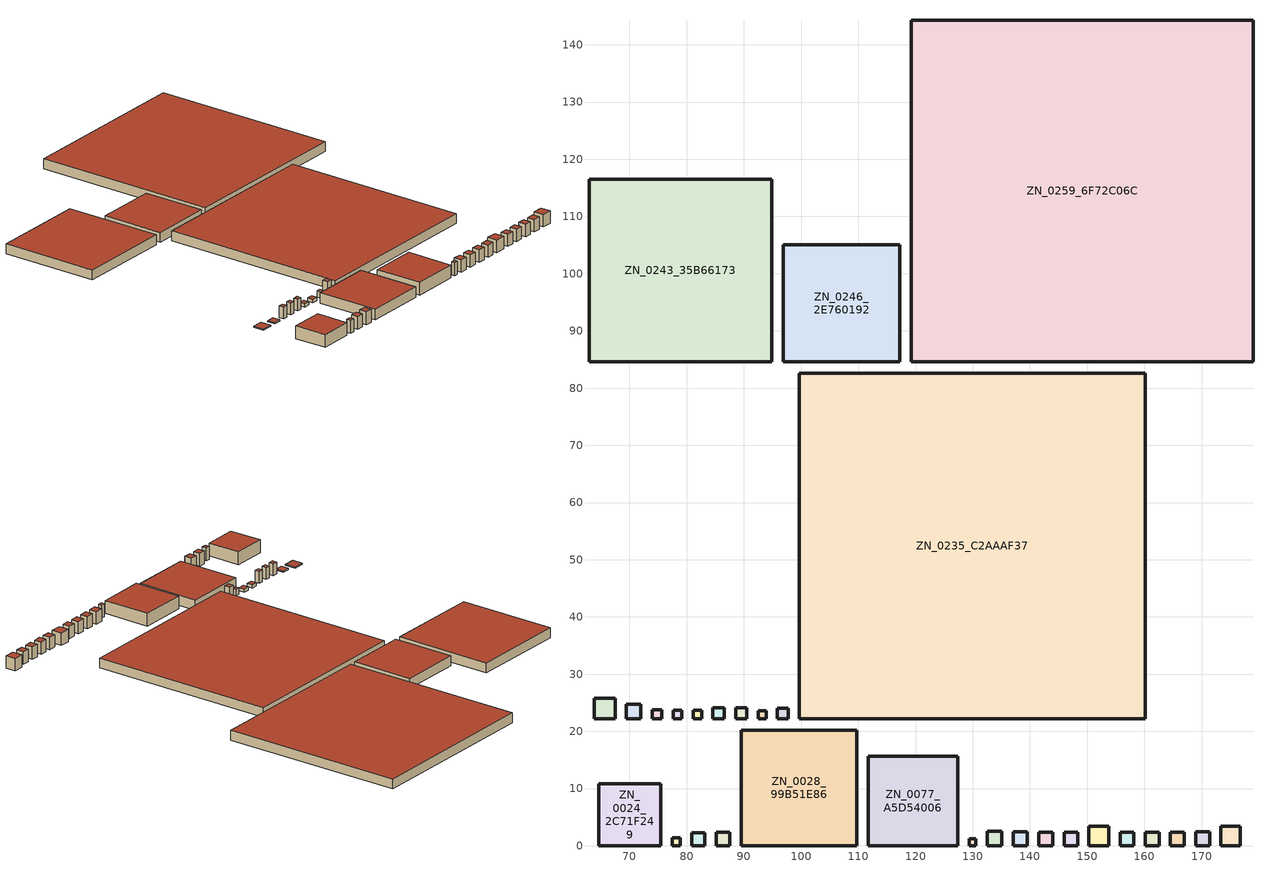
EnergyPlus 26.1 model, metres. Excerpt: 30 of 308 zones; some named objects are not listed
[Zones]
ZN_0024_2C71F249
 floor ground (Default_Floor_Construction): 64.63,10.82 75.45,10.82 75.45,0 64.63,0 z10.4
 wall outside (Default_Wall_Construction): 75.45,10.82 64.63,10.82 64.63,0 75.45,0 75.45,10.82 z10.4:14.6
 roof outside (Default_Roof_Construction): 64.63,0 75.45,0 75.45,10.82 64.63,10.82 z14.6
ZN_0025_1AA93AF2
 floor ground (Default_Floor_Construction): 77.45,1.43 78.89,1.43 78.89,0 77.45,0 z10.4
 wall outside (Default_Wall_Construction): 78.89,1.43 77.45,1.43 77.45,0 78.89,0 78.89,1.43 z10.4:14.6
 roof outside (Default_Roof_Construction): 77.45,0 78.89,0 78.89,1.43 77.45,1.43 z14.6
ZN_0026_11101CB4
 floor ground (Default_Floor_Construction): 80.89,2.29 83.18,2.29 83.18,0 80.89,0 z10.4
 wall outside (Default_Wall_Construction): 83.18,2.29 80.89,2.29 80.89,0 83.18,0 83.18,2.29 z10.4:14.6
 roof outside (Default_Roof_Construction): 80.89,0 83.18,0 83.18,2.29 80.89,2.29 z14.6
ZN_0027_09FD8042
 floor ground (Default_Floor_Construction): 85.18,2.36 87.54,2.36 87.54,0 85.18,0 z10.4
 wall outside (Default_Wall_Construction): 87.54,2.36 85.18,2.36 85.18,0 87.54,0 87.54,2.36 z10.4:14.6
 roof outside (Default_Roof_Construction): 85.18,0 87.54,0 87.54,2.36 85.18,2.36 z14.6
ZN_0028_99B51E86
 floor ground (Default_Floor_Construction): 89.54,20.21 109.75,20.21 109.75,0 89.54,0 z10.4
 wall outside (Default_Wall_Construction): 109.75,20.21 89.54,20.21 89.54,0 109.75,0 109.75,20.21 z10.4:13.8
 roof outside (Default_Roof_Construction): 89.54,0 109.75,0 109.75,20.21 89.54,20.21 z13.8
ZN_0077_A5D54006
 floor ground (Default_Floor_Construction): 111.75,15.61 127.36,15.61 127.36,0 111.75,0 z10.4
 wall outside (Default_Wall_Construction): 127.36,15.61 111.75,15.61 111.75,0 127.36,0 127.36,15.61 z10.4:14.6
 roof outside (Default_Roof_Construction): 111.75,0 127.36,0 127.36,15.61 111.75,15.61 z14.6
ZN_0078_6BE1D243
 floor ground (Default_Floor_Construction): 129.36,1.2 130.56,1.2 130.56,0 129.36,0 z10.4
 wall outside (Default_Wall_Construction): 130.56,1.2 129.36,1.2 129.36,0 130.56,0 130.56,1.2 z10.4:14.6
 roof outside (Default_Roof_Construction): 129.36,0 130.56,0 130.56,1.2 129.36,1.2 z14.6
ZN_0079_C593E473
 floor ground (Default_Floor_Construction): 132.56,2.53 135.09,2.53 135.09,0 132.56,0 z10.4
 wall outside (Default_Wall_Construction): 135.09,2.53 132.56,2.53 132.56,0 135.09,0 135.09,2.53 z10.4:14.4
 roof outside (Default_Roof_Construction): 132.56,0 135.09,0 135.09,2.53 132.56,2.53 z14.4
ZN_0080_60393F61
 floor ground (Default_Floor_Construction): 137.09,2.48 139.56,2.48 139.56,0 137.09,0 z10.4
 wall outside (Default_Wall_Construction): 139.56,2.48 137.09,2.48 137.09,0 139.56,0 139.56,2.48 z10.4:14.4
 roof outside (Default_Roof_Construction): 137.09,0 139.56,0 139.56,2.48 137.09,2.48 z14.4
ZN_0081_5B88B2C4
 floor ground (Default_Floor_Construction): 141.56,2.41 143.97,2.41 143.97,0 141.56,0 z10.4
 wall outside (Default_Wall_Construction): 143.97,2.41 141.56,2.41 141.56,0 143.97,0 143.97,2.41 z10.4:14.4
 roof outside (Default_Roof_Construction): 141.56,0 143.97,0 143.97,2.41 141.56,2.41 z14.4
ZN_0082_7FEB8538
 floor ground (Default_Floor_Construction): 145.97,2.34 148.31,2.34 148.31,0 145.97,0 z10.4
 wall outside (Default_Wall_Construction): 148.31,2.34 145.97,2.34 145.97,0 148.31,0 148.31,2.34 z10.4:14.4
 roof outside (Default_Roof_Construction): 145.97,0 148.31,0 148.31,2.34 145.97,2.34 z14.4
ZN_0083_B71B7883
 floor ground (Default_Floor_Construction): 150.31,3.43 153.74,3.43 153.74,0 150.31,0 z10.4
 wall outside (Default_Wall_Construction): 153.74,3.43 150.31,3.43 150.31,0 153.74,0 153.74,3.43 z10.4:14.4
 roof outside (Default_Roof_Construction): 150.31,0 153.74,0 153.74,3.43 150.31,3.43 z14.4
ZN_0084_3E85CF33
 floor ground (Default_Floor_Construction): 155.75,2.41 158.15,2.41 158.15,0 155.75,0 z10.4
 wall outside (Default_Wall_Construction): 158.15,2.41 155.75,2.41 155.75,0 158.15,0 158.15,2.41 z10.4:14.4
 roof outside (Default_Roof_Construction): 155.75,0 158.15,0 158.15,2.41 155.75,2.41 z14.4
ZN_0085_D88B0DE9
 floor ground (Default_Floor_Construction): 160.15,2.4 162.55,2.4 162.55,0 160.15,0 z10.4
 wall outside (Default_Wall_Construction): 162.55,2.4 160.15,2.4 160.15,0 162.55,0 162.55,2.4 z10.4:14.4
 roof outside (Default_Roof_Construction): 160.15,0 162.55,0 162.55,2.4 160.15,2.4 z14.4
ZN_0086_D3B1ABF0
 floor ground (Default_Floor_Construction): 164.56,2.41 166.96,2.41 166.96,0 164.56,0 z10.4
 wall outside (Default_Wall_Construction): 166.96,2.41 164.56,2.41 164.56,0 166.96,0 166.96,2.41 z10.4:14.4
 roof outside (Default_Roof_Construction): 164.56,0 166.96,0 166.96,2.41 164.56,2.41 z14.4
ZN_0087_65D7194A
 floor ground (Default_Floor_Construction): 168.96,2.42 171.38,2.42 171.38,0 168.96,0 z10.4
 wall outside (Default_Wall_Construction): 171.38,2.42 168.96,2.42 168.96,0 171.38,0 171.38,2.42 z10.4:14.4
 roof outside (Default_Roof_Construction): 168.96,0 171.38,0 171.38,2.42 168.96,2.42 z14.4
ZN_0088_158AE9F1
 floor ground (Default_Floor_Construction): 173.38,3.39 176.77,3.39 176.77,0 173.38,0 z10.4
 wall outside (Default_Wall_Construction): 176.77,3.39 173.38,3.39 173.38,0 176.77,0 176.77,3.39 z10.4:14.4
 roof outside (Default_Roof_Construction): 173.38,0 176.77,0 176.77,3.39 173.38,3.39 z14.4
ZN_0192_25EA58B8
 floor ground (Default_Floor_Construction): 63.86,25.82 67.47,25.82 67.47,22.21 63.86,22.21 z10.4
 wall outside (Default_Wall_Construction): 67.47,25.82 63.86,25.82 63.86,22.21 67.47,22.21 67.47,25.82 z10.4:10.67
 roof outside (Default_Roof_Construction): 63.86,22.21 67.47,22.21 67.47,25.82 63.86,25.82 z10.67
ZN_0193_19CC016D
 floor ground (Default_Floor_Construction): 69.47,24.74 72,24.74 72,22.21 69.47,22.21 z10.4
 wall outside (Default_Wall_Construction): 72,24.74 69.47,24.74 69.47,22.21 72,22.21 72,24.74 z10.4:10.79
 roof outside (Default_Roof_Construction): 69.47,22.21 72,22.21 72,24.74 69.47,24.74 z10.79
ZN_0204_C7F78A1B
 floor ground (Default_Floor_Construction): 74,23.82 75.61,23.82 75.61,22.21 74,22.21 z10.4
 wall outside (Default_Wall_Construction): 75.61,23.82 74,23.82 74,22.21 75.61,22.21 75.61,23.82 z10.4:14.2
 roof outside (Default_Roof_Construction): 74,22.21 75.61,22.21 75.61,23.82 74,23.82 z14.2
ZN_0205_AA35370C
 floor ground (Default_Floor_Construction): 77.61,23.7 79.11,23.7 79.11,22.21 77.61,22.21 z10.4
 wall outside (Default_Wall_Construction): 79.11,23.7 77.61,23.7 77.61,22.21 79.11,22.21 79.11,23.7 z10.4:14.2
 roof outside (Default_Roof_Construction): 77.61,22.21 79.11,22.21 79.11,23.7 77.61,23.7 z14.2
ZN_0206_50D86E3A
 floor ground (Default_Floor_Construction): 81.11,23.7 82.6,23.7 82.6,22.21 81.11,22.21 z10.4
 wall outside (Default_Wall_Construction): 82.6,23.7 81.11,23.7 81.11,22.21 82.6,22.21 82.6,23.7 z10.4:14.2
 roof outside (Default_Roof_Construction): 81.11,22.21 82.6,22.21 82.6,23.7 81.11,23.7 z14.2
ZN_0221_7639D718
 floor ground (Default_Floor_Construction): 84.6,24.15 86.54,24.15 86.54,22.21 84.6,22.21 z10.4
 wall outside (Default_Wall_Construction): 86.54,24.15 84.6,24.15 84.6,22.21 86.54,22.21 86.54,24.15 z10.4:11.45
 roof outside (Default_Roof_Construction): 84.6,22.21 86.54,22.21 86.54,24.15 84.6,24.15 z11.45
ZN_0228_5E96565B
 floor ground (Default_Floor_Construction): 88.54,24.15 90.48,24.15 90.48,22.21 88.54,22.21 z10.4
 wall outside (Default_Wall_Construction): 90.48,24.15 88.54,24.15 88.54,22.21 90.48,22.21 90.48,24.15 z10.4:11.45
 roof outside (Default_Roof_Construction): 88.54,22.21 90.48,22.21 90.48,24.15 88.54,24.15 z11.45
ZN_0229_ECE20C0C
 floor ground (Default_Floor_Construction): 92.48,23.6 93.87,23.6 93.87,22.21 92.48,22.21 z10.4
 wall outside (Default_Wall_Construction): 93.87,23.6 92.48,23.6 92.48,22.21 93.87,22.21 93.87,23.6 z10.4:12.45
 roof outside (Default_Roof_Construction): 92.48,22.21 93.87,22.21 93.87,23.6 92.48,23.6 z12.45
ZN_0230_CBC7AD8B
 floor ground (Default_Floor_Construction): 95.87,24.05 97.71,24.05 97.71,22.21 95.87,22.21 z10.4
 wall outside (Default_Wall_Construction): 97.71,24.05 95.87,24.05 95.87,22.21 97.71,22.21 97.71,24.05 z10.4:14.6
 roof outside (Default_Roof_Construction): 95.87,22.21 97.71,22.21 97.71,24.05 95.87,24.05 z14.6
ZN_0235_C2AAAF37
 floor ground (Default_Floor_Construction): 99.71,82.61 160.11,82.61 160.11,22.21 99.71,22.21 z10.4
 wall outside (Default_Wall_Construction): 160.11,82.61 99.71,82.61 99.71,22.21 160.11,22.21 160.11,82.61 z10.4:13.6
 roof outside (Default_Roof_Construction): 99.71,22.21 160.11,22.21 160.11,82.61 99.71,82.61 z13.6
ZN_0243_35B66173
 floor ground (Default_Floor_Construction): 62.93,116.52 94.84,116.52 94.84,84.61 62.93,84.61 z10.4
 wall outside (Default_Wall_Construction): 94.84,116.52 62.93,116.52 62.93,84.61 94.84,84.61 94.84,116.52 z10.4:13.6
 roof outside (Default_Roof_Construction): 62.93,84.61 94.84,84.61 94.84,116.52 62.93,116.52 z13.6
ZN_0246_2E760192
 floor ground (Default_Floor_Construction): 96.84,105.05 117.28,105.05 117.28,84.61 96.84,84.61 z10.4
 wall outside (Default_Wall_Construction): 117.28,105.05 96.84,105.05 96.84,84.61 117.28,84.61 117.28,105.05 z10.4:13.6
 roof outside (Default_Roof_Construction): 96.84,84.61 117.28,84.61 117.28,105.05 96.84,105.05 z13.6
ZN_0259_6F72C06C
 floor ground (Default_Floor_Construction): 119.28,144.31 178.98,144.31 178.98,84.61 119.28,84.61 z10.4
 wall outside (Default_Wall_Construction): 178.98,144.31 119.28,144.31 119.28,84.61 178.98,84.61 178.98,144.31 z10.4:13.6
 roof outside (Default_Roof_Construction): 119.28,84.61 178.98,84.61 178.98,144.31 119.28,144.31 z13.6
[Building]
GreenFlow_MVP_Building: 0, City, 0.04, 0.4, FullExterior
[SizingPeriod:DesignDay]
GreenFlow_Hanoi_Summer_Design_Day: 7, 21, SummerDesignDay, 35, 8, , , Wetbulb, 26, , , , , 101325, 3, 180, No, No, No, ASHRAEClearSky, , , , , 1
GreenFlow_Hanoi_Winter_Design_Day: 1, 21, WinterDesignDay, 12, 5, , , Wetbulb, 8, , , , , 101325, 3, 0, No, No, No, ASHRAEClearSky, , , , , 0.8
[Site:Location]
Hanoi.City: 21.03, 105.85, 7, 10
[Site:GroundTemperature:BuildingSurface]
18, 18, 20, 23, 26, 28, 29, 29, 27, 25, 22, 19
[Material]
Default_Material_Mass: MediumRough, 0.2, 1, 1000, 1000
[Material:NoMass]
Default_Insulation: MediumRough, 2
[Construction]
Default_Wall_Construction; Default_Roof_Construction: Default_Material_Mass, Default_Insulation
Default_Floor_Construction: Default_Material_Mass
[Zone]
ZN_0024_2C71F249: 0, 64.6318, 0, 10.4, 1, 1, 4.2, 491.868, 117.112, , , Yes
ZN_0025_1AA93AF2: 0, 77.4536, 0, 10.4, 1, 1, 4.2, 8.625, 2.05357, , , Yes
ZN_0026_11101CB4: 0, 80.8866, 0, 10.4, 1, 1, 4.2, 22.0557, 5.25136, , , Yes
ZN_0027_09FD8042: 0, 85.1782, 0, 10.4, 1, 1, 4.2, 23.4, 5.57143, , , Yes
ZN_0028_99B51E86: 0, 89.5386, 0, 10.4, 1, 1, 3.4, 1388.45, 408.368, , , Yes
ZN_0077_A5D54006: 0, 111.747, 0, 10.4, 1, 1, 4.2, 1023.96, 243.799, , , Yes
ZN_0078_6BE1D243: 0, 129.361, 0, 10.4, 1, 1, 4.2, 6.0403, 1.43817, , , Yes
ZN_0079_C593E473: 0, 132.56, 0, 10.4, 1, 1, 4, 25.5375, 6.38438, , , Yes
ZN_0080_60393F61: 0, 137.087, 0, 10.4, 1, 1, 4, 24.5518, 6.13794, , , Yes
ZN_0081_5B88B2C4: 0, 141.564, 0, 10.4, 1, 1, 4, 23.1362, 5.78406, , , Yes
ZN_0082_7FEB8538: 0, 145.969, 0, 10.4, 1, 1, 4, 21.9957, 5.49892, , , Yes
ZN_0083_B71B7883: 0, 150.314, 0, 10.4, 1, 1, 4, 47.0697, 11.7674, , , Yes
ZN_0084_3E85CF33: 0, 155.745, 0, 10.4, 1, 1, 4, 23.1362, 5.78406, , , Yes
ZN_0085_D88B0DE9: 0, 160.15, 0, 10.4, 1, 1, 4, 23.1356, 5.7839, , , Yes
ZN_0086_D3B1ABF0: 0, 164.555, 0, 10.4, 1, 1, 4, 23.1362, 5.78406, , , Yes
ZN_0087_65D7194A: 0, 168.96, 0, 10.4, 1, 1, 4, 23.4689, 5.86722, , , Yes
ZN_0088_158AE9F1: 0, 173.382, 0, 10.4, 1, 1, 4, 45.9253, 11.4813, , , Yes
ZN_0192_25EA58B8: 0, 63.8618, 22.2081, 10.4, 1, 1, 0.2729, 3.56088, 13.0483, , , Yes
ZN_0193_19CC016D: 0, 69.4741, 22.2081, 10.4, 1, 1, 0.385, 2.45838, 6.3854, , , Yes
ZN_0204_C7F78A1B: 0, 74.001, 22.2081, 10.4, 1, 1, 3.8, 9.87069, 2.59755, , , Yes
ZN_0205_AA35370C: 0, 77.6127, 22.2081, 10.4, 1, 1, 3.8, 8.48099, 2.23184, , , Yes
ZN_0206_50D86E3A: 0, 81.1066, 22.2081, 10.4, 1, 1, 3.8, 8.43, 2.21842, , , Yes
ZN_0221_7639D718: 0, 84.5961, 22.2081, 10.4, 1, 1, 1.0514, 3.96462, 3.7708, , , Yes
ZN_0228_5E96565B: 0, 88.5379, 22.2081, 10.4, 1, 1, 1.0514, 3.96536, 3.7715, , , Yes
ZN_0229_ECE20C0C: 0, 92.48, 22.2081, 10.4, 1, 1, 2.045, 3.9401, 1.9267, , , Yes
ZN_0230_CBC7AD8B: 0, 95.868, 22.2081, 10.4, 1, 1, 4.2, 14.3205, 3.40963, , , Yes
ZN_0235_C2AAAF37: 0, 99.7145, 22.2081, 10.4, 1, 1, 3.2, 11673.3, 3647.89, , , Yes
ZN_0243_35B66173: 0, 62.9272, 84.6059, 10.4, 1, 1, 3.2, 3258.31, 1018.22, , , Yes
ZN_0246_2E760192: 0, 96.8368, 84.6059, 10.4, 1, 1, 3.2, 1338.02, 418.131, , , Yes
ZN_0259_6F72C06C: 0, 119.285, 84.6059, 10.4, 1, 1, 3.2, 11405, 3564.05, , , Yes
[People]
ZN_0024_2C71F249_People: ZN_0024_2C71F249, GreenFlow_Occupancy_Schedule, People, 11.7112, , , 0.3, , Activity_Level_Default
ZN_0025_1AA93AF2_People: ZN_0025_1AA93AF2, GreenFlow_Occupancy_Schedule, People, 0.1027, , , 0.3, , Activity_Level_Default
ZN_0026_11101CB4_People: ZN_0026_11101CB4, GreenFlow_Occupancy_Schedule, People, 0.5251, , , 0.3, , Activity_Level_Default
ZN_0027_09FD8042_People: ZN_0027_09FD8042, GreenFlow_Occupancy_Schedule, People, 0.2786, , , 0.3, , Activity_Level_Default
ZN_0028_99B51E86_People: ZN_0028_99B51E86, GreenFlow_Occupancy_Schedule, People, 8.1674, , , 0.3, , Activity_Level_Default
ZN_0077_A5D54006_People: ZN_0077_A5D54006, GreenFlow_Occupancy_Schedule, People, 48.7599, , , 0.3, , Activity_Level_Default
ZN_0078_6BE1D243_People: ZN_0078_6BE1D243, GreenFlow_Occupancy_Schedule, People, 0.0719, , , 0.3, , Activity_Level_Default
ZN_0079_C593E473_People: ZN_0079_C593E473, GreenFlow_Occupancy_Schedule, People, 2.5538, , , 0.3, , Activity_Level_Default
ZN_0080_60393F61_People: ZN_0080_60393F61, GreenFlow_Occupancy_Schedule, People, 2.4552, , , 0.3, , Activity_Level_Default
ZN_0081_5B88B2C4_People: ZN_0081_5B88B2C4, GreenFlow_Occupancy_Schedule, People, 2.3136, , , 0.3, , Activity_Level_Default
ZN_0082_7FEB8538_People: ZN_0082_7FEB8538, GreenFlow_Occupancy_Schedule, People, 2.1996, , , 0.3, , Activity_Level_Default
ZN_0083_B71B7883_People: ZN_0083_B71B7883, GreenFlow_Occupancy_Schedule, People, 0.4707, , , 0.3, , Activity_Level_Default
ZN_0084_3E85CF33_People: ZN_0084_3E85CF33, GreenFlow_Occupancy_Schedule, People, 2.3136, , , 0.3, , Activity_Level_Default
ZN_0085_D88B0DE9_People: ZN_0085_D88B0DE9, GreenFlow_Occupancy_Schedule, People, 2.3136, , , 0.3, , Activity_Level_Default
ZN_0086_D3B1ABF0_People: ZN_0086_D3B1ABF0, GreenFlow_Occupancy_Schedule, People, 2.3136, , , 0.3, , Activity_Level_Default
ZN_0087_65D7194A_People: ZN_0087_65D7194A, GreenFlow_Occupancy_Schedule, People, 2.3469, , , 0.3, , Activity_Level_Default
ZN_0088_158AE9F1_People: ZN_0088_158AE9F1, GreenFlow_Occupancy_Schedule, People, 0.4593, , , 0.3, , Activity_Level_Default
ZN_0192_25EA58B8_People: ZN_0192_25EA58B8, GreenFlow_Occupancy_Schedule, People, 0.4349, , , 0.3, , Activity_Level_Default
ZN_0193_19CC016D_People: ZN_0193_19CC016D, GreenFlow_Occupancy_Schedule, People, 0.2128, , , 0.3, , Activity_Level_Default
ZN_0204_C7F78A1B_People: ZN_0204_C7F78A1B, GreenFlow_Occupancy_Schedule, People, 0.0866, , , 0.3, , Activity_Level_Default
ZN_0205_AA35370C_People: ZN_0205_AA35370C, GreenFlow_Occupancy_Schedule, People, 0.0744, , , 0.3, , Activity_Level_Default
ZN_0206_50D86E3A_People: ZN_0206_50D86E3A, GreenFlow_Occupancy_Schedule, People, 0.0739, , , 0.3, , Activity_Level_Default
ZN_0221_7639D718_People: ZN_0221_7639D718, GreenFlow_Occupancy_Schedule, People, 0.1257, , , 0.3, , Activity_Level_Default
ZN_0228_5E96565B_People: ZN_0228_5E96565B, GreenFlow_Occupancy_Schedule, People, 0.1257, , , 0.3, , Activity_Level_Default
ZN_0229_ECE20C0C_People: ZN_0229_ECE20C0C, GreenFlow_Occupancy_Schedule, People, 0.0642, , , 0.3, , Activity_Level_Default
ZN_0230_CBC7AD8B_People: ZN_0230_CBC7AD8B, GreenFlow_Occupancy_Schedule, People, 0.1137, , , 0.3, , Activity_Level_Default
ZN_0235_C2AAAF37_People: ZN_0235_C2AAAF37, GreenFlow_Occupancy_Schedule, People, 121.596, , , 0.3, , Activity_Level_Default
ZN_0243_35B66173_People: ZN_0243_35B66173, GreenFlow_Occupancy_Schedule, People, 33.9407, , , 0.3, , Activity_Level_Default
ZN_0246_2E760192_People: ZN_0246_2E760192, GreenFlow_Occupancy_Schedule, People, 41.8131, , , 0.3, , Activity_Level_Default
ZN_0259_6F72C06C_People: ZN_0259_6F72C06C, GreenFlow_Occupancy_Schedule, People, 118.802, , , 0.3, , Activity_Level_Default
[Lights]
ZN_0024_2C71F249_Lights: ZN_0024_2C71F249, GreenFlow_Lights_Schedule, Watts/Area, , 10, , 0, 0.4, 0.2
ZN_0025_1AA93AF2_Lights: ZN_0025_1AA93AF2, GreenFlow_Lights_Schedule, Watts/Area, , 6, , 0, 0.4, 0.2
ZN_0026_11101CB4_Lights: ZN_0026_11101CB4, GreenFlow_Lights_Schedule, Watts/Area, , 10, , 0, 0.4, 0.2
ZN_0027_09FD8042_Lights: ZN_0027_09FD8042, GreenFlow_Lights_Schedule, Watts/Area, , 6, , 0, 0.4, 0.2
ZN_0028_99B51E86_Lights: ZN_0028_99B51E86, GreenFlow_Lights_Schedule, Watts/Area, , 4, , 0, 0.4, 0.2
ZN_0077_A5D54006_Lights: ZN_0077_A5D54006, GreenFlow_Lights_Schedule, Watts/Area, , 10, , 0, 0.4, 0.2
ZN_0078_6BE1D243_Lights: ZN_0078_6BE1D243, GreenFlow_Lights_Schedule, Watts/Area, , 6, , 0, 0.4, 0.2
ZN_0079_C593E473_Lights: ZN_0079_C593E473, GreenFlow_Lights_Schedule, Watts/Area, , 12, , 0, 0.4, 0.2
ZN_0080_60393F61_Lights: ZN_0080_60393F61, GreenFlow_Lights_Schedule, Watts/Area, , 12, , 0, 0.4, 0.2
ZN_0081_5B88B2C4_Lights: ZN_0081_5B88B2C4, GreenFlow_Lights_Schedule, Watts/Area, , 12, , 0, 0.4, 0.2
ZN_0082_7FEB8538_Lights: ZN_0082_7FEB8538, GreenFlow_Lights_Schedule, Watts/Area, , 12, , 0, 0.4, 0.2
ZN_0083_B71B7883_Lights: ZN_0083_B71B7883, GreenFlow_Lights_Schedule, Watts/Area, , 6, , 0, 0.4, 0.2
ZN_0084_3E85CF33_Lights: ZN_0084_3E85CF33, GreenFlow_Lights_Schedule, Watts/Area, , 12, , 0, 0.4, 0.2
ZN_0085_D88B0DE9_Lights: ZN_0085_D88B0DE9, GreenFlow_Lights_Schedule, Watts/Area, , 12, , 0, 0.4, 0.2
ZN_0086_D3B1ABF0_Lights: ZN_0086_D3B1ABF0, GreenFlow_Lights_Schedule, Watts/Area, , 12, , 0, 0.4, 0.2
ZN_0087_65D7194A_Lights: ZN_0087_65D7194A, GreenFlow_Lights_Schedule, Watts/Area, , 12, , 0, 0.4, 0.2
ZN_0088_158AE9F1_Lights: ZN_0088_158AE9F1, GreenFlow_Lights_Schedule, Watts/Area, , 6, , 0, 0.4, 0.2
ZN_0192_25EA58B8_Lights: ZN_0192_25EA58B8, GreenFlow_Lights_Schedule, Watts/Area, , 5, , 0, 0.4, 0.2
ZN_0193_19CC016D_Lights: ZN_0193_19CC016D, GreenFlow_Lights_Schedule, Watts/Area, , 5, , 0, 0.4, 0.2
ZN_0204_C7F78A1B_Lights: ZN_0204_C7F78A1B, GreenFlow_Lights_Schedule, Watts/Area, , 5, , 0, 0.4, 0.2
ZN_0205_AA35370C_Lights: ZN_0205_AA35370C, GreenFlow_Lights_Schedule, Watts/Area, , 5, , 0, 0.4, 0.2
ZN_0206_50D86E3A_Lights: ZN_0206_50D86E3A, GreenFlow_Lights_Schedule, Watts/Area, , 5, , 0, 0.4, 0.2
ZN_0221_7639D718_Lights: ZN_0221_7639D718, GreenFlow_Lights_Schedule, Watts/Area, , 5, , 0, 0.4, 0.2
ZN_0228_5E96565B_Lights: ZN_0228_5E96565B, GreenFlow_Lights_Schedule, Watts/Area, , 5, , 0, 0.4, 0.2
ZN_0229_ECE20C0C_Lights: ZN_0229_ECE20C0C, GreenFlow_Lights_Schedule, Watts/Area, , 5, , 0, 0.4, 0.2
ZN_0230_CBC7AD8B_Lights: ZN_0230_CBC7AD8B, GreenFlow_Lights_Schedule, Watts/Area, , 5, , 0, 0.4, 0.2
ZN_0235_C2AAAF37_Lights: ZN_0235_C2AAAF37, GreenFlow_Lights_Schedule, Watts/Area, , 4, , 0, 0.4, 0.2
ZN_0243_35B66173_Lights: ZN_0243_35B66173, GreenFlow_Lights_Schedule, Watts/Area, , 4, , 0, 0.4, 0.2
ZN_0246_2E760192_Lights: ZN_0246_2E760192, GreenFlow_Lights_Schedule, Watts/Area, , 10, , 0, 0.4, 0.2
ZN_0259_6F72C06C_Lights: ZN_0259_6F72C06C, GreenFlow_Lights_Schedule, Watts/Area, , 4, , 0, 0.4, 0.2
[ElectricEquipment]
ZN_0024_2C71F249_Equipment: ZN_0024_2C71F249, GreenFlow_Equipment_Schedule, Watts/Area, , 12, , 0, 0.5, 0
ZN_0025_1AA93AF2_Equipment: ZN_0025_1AA93AF2, GreenFlow_Equipment_Schedule, Watts/Area, , 3, , 0, 0.5, 0
ZN_0026_11101CB4_Equipment: ZN_0026_11101CB4, GreenFlow_Equipment_Schedule, Watts/Area, , 12, , 0, 0.5, 0
ZN_0027_09FD8042_Equipment: ZN_0027_09FD8042, GreenFlow_Equipment_Schedule, Watts/Area, , 3, , 0, 0.5, 0
ZN_0028_99B51E86_Equipment: ZN_0028_99B51E86, GreenFlow_Equipment_Schedule, Watts/Area, , 1, , 0, 0.5, 0
ZN_0077_A5D54006_Equipment: ZN_0077_A5D54006, GreenFlow_Equipment_Schedule, Watts/Area, , 15, , 0, 0.5, 0
ZN_0078_6BE1D243_Equipment: ZN_0078_6BE1D243, GreenFlow_Equipment_Schedule, Watts/Area, , 3, , 0, 0.5, 0
ZN_0079_C593E473_Equipment: ZN_0079_C593E473, GreenFlow_Equipment_Schedule, Watts/Area, , 10, , 0, 0.5, 0
ZN_0080_60393F61_Equipment: ZN_0080_60393F61, GreenFlow_Equipment_Schedule, Watts/Area, , 10, , 0, 0.5, 0
ZN_0081_5B88B2C4_Equipment: ZN_0081_5B88B2C4, GreenFlow_Equipment_Schedule, Watts/Area, , 10, , 0, 0.5, 0
ZN_0082_7FEB8538_Equipment: ZN_0082_7FEB8538, GreenFlow_Equipment_Schedule, Watts/Area, , 10, , 0, 0.5, 0
ZN_0083_B71B7883_Equipment: ZN_0083_B71B7883, GreenFlow_Equipment_Schedule, Watts/Area, , 2, , 0, 0.5, 0
ZN_0084_3E85CF33_Equipment: ZN_0084_3E85CF33, GreenFlow_Equipment_Schedule, Watts/Area, , 10, , 0, 0.5, 0
ZN_0085_D88B0DE9_Equipment: ZN_0085_D88B0DE9, GreenFlow_Equipment_Schedule, Watts/Area, , 10, , 0, 0.5, 0
ZN_0086_D3B1ABF0_Equipment: ZN_0086_D3B1ABF0, GreenFlow_Equipment_Schedule, Watts/Area, , 10, , 0, 0.5, 0
ZN_0087_65D7194A_Equipment: ZN_0087_65D7194A, GreenFlow_Equipment_Schedule, Watts/Area, , 10, , 0, 0.5, 0
ZN_0088_158AE9F1_Equipment: ZN_0088_158AE9F1, GreenFlow_Equipment_Schedule, Watts/Area, , 2, , 0, 0.5, 0
ZN_0192_25EA58B8_Equipment: ZN_0192_25EA58B8, GreenFlow_Equipment_Schedule, Watts/Area, , 20, , 0, 0.5, 0
ZN_0193_19CC016D_Equipment: ZN_0193_19CC016D, GreenFlow_Equipment_Schedule, Watts/Area, , 20, , 0, 0.5, 0
ZN_0204_C7F78A1B_Equipment: ZN_0204_C7F78A1B, GreenFlow_Equipment_Schedule, Watts/Area, , 20, , 0, 0.5, 0
ZN_0205_AA35370C_Equipment: ZN_0205_AA35370C, GreenFlow_Equipment_Schedule, Watts/Area, , 20, , 0, 0.5, 0
ZN_0206_50D86E3A_Equipment: ZN_0206_50D86E3A, GreenFlow_Equipment_Schedule, Watts/Area, , 20, , 0, 0.5, 0
ZN_0221_7639D718_Equipment: ZN_0221_7639D718, GreenFlow_Equipment_Schedule, Watts/Area, , 20, , 0, 0.5, 0
ZN_0228_5E96565B_Equipment: ZN_0228_5E96565B, GreenFlow_Equipment_Schedule, Watts/Area, , 20, , 0, 0.5, 0
ZN_0229_ECE20C0C_Equipment: ZN_0229_ECE20C0C, GreenFlow_Equipment_Schedule, Watts/Area, , 20, , 0, 0.5, 0
ZN_0230_CBC7AD8B_Equipment: ZN_0230_CBC7AD8B, GreenFlow_Equipment_Schedule, Watts/Area, , 20, , 0, 0.5, 0
ZN_0235_C2AAAF37_Equipment: ZN_0235_C2AAAF37, GreenFlow_Equipment_Schedule, Watts/Area, , 2, , 0, 0.5, 0
ZN_0243_35B66173_Equipment: ZN_0243_35B66173, GreenFlow_Equipment_Schedule, Watts/Area, , 2, , 0, 0.5, 0
ZN_0246_2E760192_Equipment: ZN_0246_2E760192, GreenFlow_Equipment_Schedule, Watts/Area, , 12, , 0, 0.5, 0
ZN_0259_6F72C06C_Equipment: ZN_0259_6F72C06C, GreenFlow_Equipment_Schedule, Watts/Area, , 2, , 0, 0.5, 0
[DesignSpecification:OutdoorAir]
ZN_0024_2C71F249_OutdoorAir; ZN_0025_1AA93AF2_OutdoorAir; ZN_0026_11101CB4_OutdoorAir; ZN_0027_09FD8042_OutdoorAir; ZN_0077_A5D54006_OutdoorAir; ZN_0078_6BE1D243_OutdoorAir; ZN_0079_C593E473_OutdoorAir; ZN_0080_60393F61_OutdoorAir; ZN_0081_5B88B2C4_OutdoorAir; ZN_0082_7FEB8538_OutdoorAir; ZN_0083_B71B7883_OutdoorAir; ZN_0084_3E85CF33_OutdoorAir; ZN_0085_D88B0DE9_OutdoorAir; ZN_0086_D3B1ABF0_OutdoorAir; ZN_0087_65D7194A_OutdoorAir; ZN_0088_158AE9F1_OutdoorAir; ZN_0192_25EA58B8_OutdoorAir; ZN_0193_19CC016D_OutdoorAir; ZN_0204_C7F78A1B_OutdoorAir; ZN_0205_AA35370C_OutdoorAir; ZN_0206_50D86E3A_OutdoorAir; ZN_0221_7639D718_OutdoorAir; ZN_0228_5E96565B_OutdoorAir; ZN_0229_ECE20C0C_OutdoorAir; ZN_0230_CBC7AD8B_OutdoorAir; ZN_0246_2E760192_OutdoorAir: Sum, 0.00944, 0.0003
ZN_0028_99B51E86_OutdoorAir; ZN_0235_C2AAAF37_OutdoorAir; ZN_0243_35B66173_OutdoorAir; ZN_0259_6F72C06C_OutdoorAir: Sum, 0.002, 0.0001
[ZoneInfiltration:DesignFlowRate]
ZN_0024_2C71F249_Infiltration: ZN_0024_2C71F249, Always_On, AirChanges/Hour, , , , 0.3
ZN_0025_1AA93AF2_Infiltration: ZN_0025_1AA93AF2, Always_On, AirChanges/Hour, , , , 0.3
ZN_0026_11101CB4_Infiltration: ZN_0026_11101CB4, Always_On, AirChanges/Hour, , , , 0.3
ZN_0027_09FD8042_Infiltration: ZN_0027_09FD8042, Always_On, AirChanges/Hour, , , , 0.3
ZN_0028_99B51E86_Infiltration: ZN_0028_99B51E86, Always_On, AirChanges/Hour, , , , 0.3
ZN_0077_A5D54006_Infiltration: ZN_0077_A5D54006, Always_On, AirChanges/Hour, , , , 0.3
ZN_0078_6BE1D243_Infiltration: ZN_0078_6BE1D243, Always_On, AirChanges/Hour, , , , 0.3
ZN_0079_C593E473_Infiltration: ZN_0079_C593E473, Always_On, AirChanges/Hour, , , , 0.3
ZN_0080_60393F61_Infiltration: ZN_0080_60393F61, Always_On, AirChanges/Hour, , , , 0.3
ZN_0081_5B88B2C4_Infiltration: ZN_0081_5B88B2C4, Always_On, AirChanges/Hour, , , , 0.3
ZN_0082_7FEB8538_Infiltration: ZN_0082_7FEB8538, Always_On, AirChanges/Hour, , , , 0.3
ZN_0083_B71B7883_Infiltration: ZN_0083_B71B7883, Always_On, AirChanges/Hour, , , , 0.3
ZN_0084_3E85CF33_Infiltration: ZN_0084_3E85CF33, Always_On, AirChanges/Hour, , , , 0.3
ZN_0085_D88B0DE9_Infiltration: ZN_0085_D88B0DE9, Always_On, AirChanges/Hour, , , , 0.3
ZN_0086_D3B1ABF0_Infiltration: ZN_0086_D3B1ABF0, Always_On, AirChanges/Hour, , , , 0.3
ZN_0087_65D7194A_Infiltration: ZN_0087_65D7194A, Always_On, AirChanges/Hour, , , , 0.3
ZN_0088_158AE9F1_Infiltration: ZN_0088_158AE9F1, Always_On, AirChanges/Hour, , , , 0.3
ZN_0192_25EA58B8_Infiltration: ZN_0192_25EA58B8, Always_On, AirChanges/Hour, , , , 0.3
ZN_0193_19CC016D_Infiltration: ZN_0193_19CC016D, Always_On, AirChanges/Hour, , , , 0.3
ZN_0204_C7F78A1B_Infiltration: ZN_0204_C7F78A1B, Always_On, AirChanges/Hour, , , , 0.3
ZN_0205_AA35370C_Infiltration: ZN_0205_AA35370C, Always_On, AirChanges/Hour, , , , 0.3
ZN_0206_50D86E3A_Infiltration: ZN_0206_50D86E3A, Always_On, AirChanges/Hour, , , , 0.3
ZN_0221_7639D718_Infiltration: ZN_0221_7639D718, Always_On, AirChanges/Hour, , , , 0.3
ZN_0228_5E96565B_Infiltration: ZN_0228_5E96565B, Always_On, AirChanges/Hour, , , , 0.3
ZN_0229_ECE20C0C_Infiltration: ZN_0229_ECE20C0C, Always_On, AirChanges/Hour, , , , 0.3
ZN_0230_CBC7AD8B_Infiltration: ZN_0230_CBC7AD8B, Always_On, AirChanges/Hour, , , , 0.3
ZN_0235_C2AAAF37_Infiltration: ZN_0235_C2AAAF37, Always_On, AirChanges/Hour, , , , 0.3
ZN_0243_35B66173_Infiltration: ZN_0243_35B66173, Always_On, AirChanges/Hour, , , , 0.3
ZN_0246_2E760192_Infiltration: ZN_0246_2E760192, Always_On, AirChanges/Hour, , , , 0.3
ZN_0259_6F72C06C_Infiltration: ZN_0259_6F72C06C, Always_On, AirChanges/Hour, , , , 0.3
[Sizing:Zone]
ZN_0024_2C71F249: SupplyAirTemperature, 12.8, , SupplyAirTemperature, 50, , 0.008, 0.008, ZN_0024_2C71F249_OutdoorAir, , , DesignDay, , , , , DesignDay
ZN_0025_1AA93AF2: SupplyAirTemperature, 12.8, , SupplyAirTemperature, 50, , 0.008, 0.008, ZN_0025_1AA93AF2_OutdoorAir, , , DesignDay, , , , , DesignDay
ZN_0026_11101CB4: SupplyAirTemperature, 12.8, , SupplyAirTemperature, 50, , 0.008, 0.008, ZN_0026_11101CB4_OutdoorAir, , , DesignDay, , , , , DesignDay
ZN_0027_09FD8042: SupplyAirTemperature, 12.8, , SupplyAirTemperature, 50, , 0.008, 0.008, ZN_0027_09FD8042_OutdoorAir, , , DesignDay, , , , , DesignDay
ZN_0028_99B51E86: SupplyAirTemperature, 12.8, , SupplyAirTemperature, 50, , 0.008, 0.008, ZN_0028_99B51E86_OutdoorAir, , , DesignDay, , , , , DesignDay
ZN_0077_A5D54006: SupplyAirTemperature, 12.8, , SupplyAirTemperature, 50, , 0.008, 0.008, ZN_0077_A5D54006_OutdoorAir, , , DesignDay, , , , , DesignDay
ZN_0078_6BE1D243: SupplyAirTemperature, 12.8, , SupplyAirTemperature, 50, , 0.008, 0.008, ZN_0078_6BE1D243_OutdoorAir, , , DesignDay, , , , , DesignDay
ZN_0079_C593E473: SupplyAirTemperature, 12.8, , SupplyAirTemperature, 50, , 0.008, 0.008, ZN_0079_C593E473_OutdoorAir, , , DesignDay, , , , , DesignDay
ZN_0080_60393F61: SupplyAirTemperature, 12.8, , SupplyAirTemperature, 50, , 0.008, 0.008, ZN_0080_60393F61_OutdoorAir, , , DesignDay, , , , , DesignDay
ZN_0081_5B88B2C4: SupplyAirTemperature, 12.8, , SupplyAirTemperature, 50, , 0.008, 0.008, ZN_0081_5B88B2C4_OutdoorAir, , , DesignDay, , , , , DesignDay
ZN_0082_7FEB8538: SupplyAirTemperature, 12.8, , SupplyAirTemperature, 50, , 0.008, 0.008, ZN_0082_7FEB8538_OutdoorAir, , , DesignDay, , , , , DesignDay
ZN_0083_B71B7883: SupplyAirTemperature, 12.8, , SupplyAirTemperature, 50, , 0.008, 0.008, ZN_0083_B71B7883_OutdoorAir, , , DesignDay, , , , , DesignDay
ZN_0084_3E85CF33: SupplyAirTemperature, 12.8, , SupplyAirTemperature, 50, , 0.008, 0.008, ZN_0084_3E85CF33_OutdoorAir, , , DesignDay, , , , , DesignDay
ZN_0085_D88B0DE9: SupplyAirTemperature, 12.8, , SupplyAirTemperature, 50, , 0.008, 0.008, ZN_0085_D88B0DE9_OutdoorAir, , , DesignDay, , , , , DesignDay
ZN_0086_D3B1ABF0: SupplyAirTemperature, 12.8, , SupplyAirTemperature, 50, , 0.008, 0.008, ZN_0086_D3B1ABF0_OutdoorAir, , , DesignDay, , , , , DesignDay
ZN_0087_65D7194A: SupplyAirTemperature, 12.8, , SupplyAirTemperature, 50, , 0.008, 0.008, ZN_0087_65D7194A_OutdoorAir, , , DesignDay, , , , , DesignDay
ZN_0088_158AE9F1: SupplyAirTemperature, 12.8, , SupplyAirTemperature, 50, , 0.008, 0.008, ZN_0088_158AE9F1_OutdoorAir, , , DesignDay, , , , , DesignDay
ZN_0192_25EA58B8: SupplyAirTemperature, 12.8, , SupplyAirTemperature, 50, , 0.008, 0.008, ZN_0192_25EA58B8_OutdoorAir, , , DesignDay, , , , , DesignDay
ZN_0193_19CC016D: SupplyAirTemperature, 12.8, , SupplyAirTemperature, 50, , 0.008, 0.008, ZN_0193_19CC016D_OutdoorAir, , , DesignDay, , , , , DesignDay
ZN_0204_C7F78A1B: SupplyAirTemperature, 12.8, , SupplyAirTemperature, 50, , 0.008, 0.008, ZN_0204_C7F78A1B_OutdoorAir, , , DesignDay, , , , , DesignDay
ZN_0205_AA35370C: SupplyAirTemperature, 12.8, , SupplyAirTemperature, 50, , 0.008, 0.008, ZN_0205_AA35370C_OutdoorAir, , , DesignDay, , , , , DesignDay
ZN_0206_50D86E3A: SupplyAirTemperature, 12.8, , SupplyAirTemperature, 50, , 0.008, 0.008, ZN_0206_50D86E3A_OutdoorAir, , , DesignDay, , , , , DesignDay
ZN_0221_7639D718: SupplyAirTemperature, 12.8, , SupplyAirTemperature, 50, , 0.008, 0.008, ZN_0221_7639D718_OutdoorAir, , , DesignDay, , , , , DesignDay
ZN_0228_5E96565B: SupplyAirTemperature, 12.8, , SupplyAirTemperature, 50, , 0.008, 0.008, ZN_0228_5E96565B_OutdoorAir, , , DesignDay, , , , , DesignDay
ZN_0229_ECE20C0C: SupplyAirTemperature, 12.8, , SupplyAirTemperature, 50, , 0.008, 0.008, ZN_0229_ECE20C0C_OutdoorAir, , , DesignDay, , , , , DesignDay
ZN_0230_CBC7AD8B: SupplyAirTemperature, 12.8, , SupplyAirTemperature, 50, , 0.008, 0.008, ZN_0230_CBC7AD8B_OutdoorAir, , , DesignDay, , , , , DesignDay
ZN_0235_C2AAAF37: SupplyAirTemperature, 12.8, , SupplyAirTemperature, 50, , 0.008, 0.008, ZN_0235_C2AAAF37_OutdoorAir, , , DesignDay, , , , , DesignDay
ZN_0243_35B66173: SupplyAirTemperature, 12.8, , SupplyAirTemperature, 50, , 0.008, 0.008, ZN_0243_35B66173_OutdoorAir, , , DesignDay, , , , , DesignDay
ZN_0246_2E760192: SupplyAirTemperature, 12.8, , SupplyAirTemperature, 50, , 0.008, 0.008, ZN_0246_2E760192_OutdoorAir, , , DesignDay, , , , , DesignDay
ZN_0259_6F72C06C: SupplyAirTemperature, 12.8, , SupplyAirTemperature, 50, , 0.008, 0.008, ZN_0259_6F72C06C_OutdoorAir, , , DesignDay, , , , , DesignDay
[ThermostatSetpoint:DualSetpoint]
ZN_0024_2C71F249_DualSetpoint; ZN_0025_1AA93AF2_DualSetpoint; ZN_0026_11101CB4_DualSetpoint; ZN_0027_09FD8042_DualSetpoint; ZN_0077_A5D54006_DualSetpoint; ZN_0078_6BE1D243_DualSetpoint; ZN_0079_C593E473_DualSetpoint; ZN_0080_60393F61_DualSetpoint; ZN_0081_5B88B2C4_DualSetpoint; ZN_0082_7FEB8538_DualSetpoint; ZN_0083_B71B7883_DualSetpoint; ZN_0084_3E85CF33_DualSetpoint; ZN_0085_D88B0DE9_DualSetpoint; ZN_0086_D3B1ABF0_DualSetpoint; ZN_0087_65D7194A_DualSetpoint; ZN_0088_158AE9F1_DualSetpoint; ZN_0192_25EA58B8_DualSetpoint; ZN_0193_19CC016D_DualSetpoint; ZN_0204_C7F78A1B_DualSetpoint; ZN_0205_AA35370C_DualSetpoint; ZN_0206_50D86E3A_DualSetpoint; ZN_0221_7639D718_DualSetpoint; ZN_0228_5E96565B_DualSetpoint; ZN_0229_ECE20C0C_DualSetpoint; ZN_0230_CBC7AD8B_DualSetpoint; ZN_0235_C2AAAF37_DualSetpoint; ZN_0243_35B66173_DualSetpoint; ZN_0246_2E760192_DualSetpoint; ZN_0259_6F72C06C_DualSetpoint: GreenFlow_Heating_Setpoint_Schedule, GreenFlow_Cooling_Setpoint_Schedule_Baseline25
[ZoneControl:Thermostat]
ZN_0024_2C71F249_Thermostat: ZN_0024_2C71F249, DualSetpoint_Control_Type, ThermostatSetpoint:DualSetpoint, ZN_0024_2C71F249_DualSetpoint
ZN_0025_1AA93AF2_Thermostat: ZN_0025_1AA93AF2, DualSetpoint_Control_Type, ThermostatSetpoint:DualSetpoint, ZN_0025_1AA93AF2_DualSetpoint
ZN_0026_11101CB4_Thermostat: ZN_0026_11101CB4, DualSetpoint_Control_Type, ThermostatSetpoint:DualSetpoint, ZN_0026_11101CB4_DualSetpoint
ZN_0027_09FD8042_Thermostat: ZN_0027_09FD8042, DualSetpoint_Control_Type, ThermostatSetpoint:DualSetpoint, ZN_0027_09FD8042_DualSetpoint
ZN_0077_A5D54006_Thermostat: ZN_0077_A5D54006, DualSetpoint_Control_Type, ThermostatSetpoint:DualSetpoint, ZN_0077_A5D54006_DualSetpoint
ZN_0078_6BE1D243_Thermostat: ZN_0078_6BE1D243, DualSetpoint_Control_Type, ThermostatSetpoint:DualSetpoint, ZN_0078_6BE1D243_DualSetpoint
ZN_0079_C593E473_Thermostat: ZN_0079_C593E473, DualSetpoint_Control_Type, ThermostatSetpoint:DualSetpoint, ZN_0079_C593E473_DualSetpoint
ZN_0080_60393F61_Thermostat: ZN_0080_60393F61, DualSetpoint_Control_Type, ThermostatSetpoint:DualSetpoint, ZN_0080_60393F61_DualSetpoint
ZN_0081_5B88B2C4_Thermostat: ZN_0081_5B88B2C4, DualSetpoint_Control_Type, ThermostatSetpoint:DualSetpoint, ZN_0081_5B88B2C4_DualSetpoint
ZN_0082_7FEB8538_Thermostat: ZN_0082_7FEB8538, DualSetpoint_Control_Type, ThermostatSetpoint:DualSetpoint, ZN_0082_7FEB8538_DualSetpoint
ZN_0083_B71B7883_Thermostat: ZN_0083_B71B7883, DualSetpoint_Control_Type, ThermostatSetpoint:DualSetpoint, ZN_0083_B71B7883_DualSetpoint
ZN_0084_3E85CF33_Thermostat: ZN_0084_3E85CF33, DualSetpoint_Control_Type, ThermostatSetpoint:DualSetpoint, ZN_0084_3E85CF33_DualSetpoint
ZN_0085_D88B0DE9_Thermostat: ZN_0085_D88B0DE9, DualSetpoint_Control_Type, ThermostatSetpoint:DualSetpoint, ZN_0085_D88B0DE9_DualSetpoint
ZN_0086_D3B1ABF0_Thermostat: ZN_0086_D3B1ABF0, DualSetpoint_Control_Type, ThermostatSetpoint:DualSetpoint, ZN_0086_D3B1ABF0_DualSetpoint
ZN_0087_65D7194A_Thermostat: ZN_0087_65D7194A, DualSetpoint_Control_Type, ThermostatSetpoint:DualSetpoint, ZN_0087_65D7194A_DualSetpoint
ZN_0088_158AE9F1_Thermostat: ZN_0088_158AE9F1, DualSetpoint_Control_Type, ThermostatSetpoint:DualSetpoint, ZN_0088_158AE9F1_DualSetpoint
ZN_0192_25EA58B8_Thermostat: ZN_0192_25EA58B8, DualSetpoint_Control_Type, ThermostatSetpoint:DualSetpoint, ZN_0192_25EA58B8_DualSetpoint
ZN_0193_19CC016D_Thermostat: ZN_0193_19CC016D, DualSetpoint_Control_Type, ThermostatSetpoint:DualSetpoint, ZN_0193_19CC016D_DualSetpoint
ZN_0204_C7F78A1B_Thermostat: ZN_0204_C7F78A1B, DualSetpoint_Control_Type, ThermostatSetpoint:DualSetpoint, ZN_0204_C7F78A1B_DualSetpoint
ZN_0205_AA35370C_Thermostat: ZN_0205_AA35370C, DualSetpoint_Control_Type, ThermostatSetpoint:DualSetpoint, ZN_0205_AA35370C_DualSetpoint
ZN_0206_50D86E3A_Thermostat: ZN_0206_50D86E3A, DualSetpoint_Control_Type, ThermostatSetpoint:DualSetpoint, ZN_0206_50D86E3A_DualSetpoint
ZN_0221_7639D718_Thermostat: ZN_0221_7639D718, DualSetpoint_Control_Type, ThermostatSetpoint:DualSetpoint, ZN_0221_7639D718_DualSetpoint
ZN_0228_5E96565B_Thermostat: ZN_0228_5E96565B, DualSetpoint_Control_Type, ThermostatSetpoint:DualSetpoint, ZN_0228_5E96565B_DualSetpoint
ZN_0229_ECE20C0C_Thermostat: ZN_0229_ECE20C0C, DualSetpoint_Control_Type, ThermostatSetpoint:DualSetpoint, ZN_0229_ECE20C0C_DualSetpoint
ZN_0230_CBC7AD8B_Thermostat: ZN_0230_CBC7AD8B, DualSetpoint_Control_Type, ThermostatSetpoint:DualSetpoint, ZN_0230_CBC7AD8B_DualSetpoint
ZN_0235_C2AAAF37_Thermostat: ZN_0235_C2AAAF37, DualSetpoint_Control_Type, ThermostatSetpoint:DualSetpoint, ZN_0235_C2AAAF37_DualSetpoint
ZN_0243_35B66173_Thermostat: ZN_0243_35B66173, DualSetpoint_Control_Type, ThermostatSetpoint:DualSetpoint, ZN_0243_35B66173_DualSetpoint
ZN_0246_2E760192_Thermostat: ZN_0246_2E760192, DualSetpoint_Control_Type, ThermostatSetpoint:DualSetpoint, ZN_0246_2E760192_DualSetpoint
ZN_0259_6F72C06C_Thermostat: ZN_0259_6F72C06C, DualSetpoint_Control_Type, ThermostatSetpoint:DualSetpoint, ZN_0259_6F72C06C_DualSetpoint
[OutdoorAir:Mixer]
ZN_0258_D261444B_OA_MIXER: ZN_0258_D261444B_MixedAirNode, ZN_0258_D261444B_OutdoorAirNode, ZN_0258_D261444B_ReliefAirNode, ZN_0258_D261444B_ExhaustNode
ZN_0259_6F72C06C_OA_MIXER: ZN_0259_6F72C06C_MixedAirNode, ZN_0259_6F72C06C_OutdoorAirNode, ZN_0259_6F72C06C_ReliefAirNode, ZN_0259_6F72C06C_ExhaustNode
ZN_0260_14562137_OA_MIXER: ZN_0260_14562137_MixedAirNode, ZN_0260_14562137_OutdoorAirNode, ZN_0260_14562137_ReliefAirNode, ZN_0260_14562137_ExhaustNode
ZN_0261_1BCBFE75_OA_MIXER: ZN_0261_1BCBFE75_MixedAirNode, ZN_0261_1BCBFE75_OutdoorAirNode, ZN_0261_1BCBFE75_ReliefAirNode, ZN_0261_1BCBFE75_ExhaustNode
ZN_0262_9F618C37_OA_MIXER: ZN_0262_9F618C37_MixedAirNode, ZN_0262_9F618C37_OutdoorAirNode, ZN_0262_9F618C37_ReliefAirNode, ZN_0262_9F618C37_ExhaustNode
ZN_0263_2CB3BA79_OA_MIXER: ZN_0263_2CB3BA79_MixedAirNode, ZN_0263_2CB3BA79_OutdoorAirNode, ZN_0263_2CB3BA79_ReliefAirNode, ZN_0263_2CB3BA79_ExhaustNode
ZN_0264_B06BFED4_OA_MIXER: ZN_0264_B06BFED4_MixedAirNode, ZN_0264_B06BFED4_OutdoorAirNode, ZN_0264_B06BFED4_ReliefAirNode, ZN_0264_B06BFED4_ExhaustNode
ZN_0265_925E8FE2_OA_MIXER: ZN_0265_925E8FE2_MixedAirNode, ZN_0265_925E8FE2_OutdoorAirNode, ZN_0265_925E8FE2_ReliefAirNode, ZN_0265_925E8FE2_ExhaustNode
ZN_0267_497EA3B3_OA_MIXER: ZN_0267_497EA3B3_MixedAirNode, ZN_0267_497EA3B3_OutdoorAirNode, ZN_0267_497EA3B3_ReliefAirNode, ZN_0267_497EA3B3_ExhaustNode
ZN_0268_96945421_OA_MIXER: ZN_0268_96945421_MixedAirNode, ZN_0268_96945421_OutdoorAirNode, ZN_0268_96945421_ReliefAirNode, ZN_0268_96945421_ExhaustNode
ZN_0269_568115C0_OA_MIXER: ZN_0269_568115C0_MixedAirNode, ZN_0269_568115C0_OutdoorAirNode, ZN_0269_568115C0_ReliefAirNode, ZN_0269_568115C0_ExhaustNode
ZN_0270_57BF41B5_OA_MIXER: ZN_0270_57BF41B5_MixedAirNode, ZN_0270_57BF41B5_OutdoorAirNode, ZN_0270_57BF41B5_ReliefAirNode, ZN_0270_57BF41B5_ExhaustNode
ZN_0271_5AC21D28_OA_MIXER: ZN_0271_5AC21D28_MixedAirNode, ZN_0271_5AC21D28_OutdoorAirNode, ZN_0271_5AC21D28_ReliefAirNode, ZN_0271_5AC21D28_ExhaustNode
ZN_0272_B6A74653_OA_MIXER: ZN_0272_B6A74653_MixedAirNode, ZN_0272_B6A74653_OutdoorAirNode, ZN_0272_B6A74653_ReliefAirNode, ZN_0272_B6A74653_ExhaustNode
ZN_0273_2EEE0E20_OA_MIXER: ZN_0273_2EEE0E20_MixedAirNode, ZN_0273_2EEE0E20_OutdoorAirNode, ZN_0273_2EEE0E20_ReliefAirNode, ZN_0273_2EEE0E20_ExhaustNode
ZN_0274_1ED6441B_OA_MIXER: ZN_0274_1ED6441B_MixedAirNode, ZN_0274_1ED6441B_OutdoorAirNode, ZN_0274_1ED6441B_ReliefAirNode, ZN_0274_1ED6441B_ExhaustNode
ZN_0275_2B29D3B8_OA_MIXER: ZN_0275_2B29D3B8_MixedAirNode, ZN_0275_2B29D3B8_OutdoorAirNode, ZN_0275_2B29D3B8_ReliefAirNode, ZN_0275_2B29D3B8_ExhaustNode
ZN_0276_A71955C6_OA_MIXER: ZN_0276_A71955C6_MixedAirNode, ZN_0276_A71955C6_OutdoorAirNode, ZN_0276_A71955C6_ReliefAirNode, ZN_0276_A71955C6_ExhaustNode
ZN_0277_73DCF447_OA_MIXER: ZN_0277_73DCF447_MixedAirNode, ZN_0277_73DCF447_OutdoorAirNode, ZN_0277_73DCF447_ReliefAirNode, ZN_0277_73DCF447_ExhaustNode
ZN_0278_AD3DC999_OA_MIXER: ZN_0278_AD3DC999_MixedAirNode, ZN_0278_AD3DC999_OutdoorAirNode, ZN_0278_AD3DC999_ReliefAirNode, ZN_0278_AD3DC999_ExhaustNode
ZN_0279_43103D68_OA_MIXER: ZN_0279_43103D68_MixedAirNode, ZN_0279_43103D68_OutdoorAirNode, ZN_0279_43103D68_ReliefAirNode, ZN_0279_43103D68_ExhaustNode
ZN_0280_8D1EF124_OA_MIXER: ZN_0280_8D1EF124_MixedAirNode, ZN_0280_8D1EF124_OutdoorAirNode, ZN_0280_8D1EF124_ReliefAirNode, ZN_0280_8D1EF124_ExhaustNode
ZN_0281_C127CE46_OA_MIXER: ZN_0281_C127CE46_MixedAirNode, ZN_0281_C127CE46_OutdoorAirNode, ZN_0281_C127CE46_ReliefAirNode, ZN_0281_C127CE46_ExhaustNode
ZN_0282_C96AADF7_OA_MIXER: ZN_0282_C96AADF7_MixedAirNode, ZN_0282_C96AADF7_OutdoorAirNode, ZN_0282_C96AADF7_ReliefAirNode, ZN_0282_C96AADF7_ExhaustNode
ZN_0283_D56E37FB_OA_MIXER: ZN_0283_D56E37FB_MixedAirNode, ZN_0283_D56E37FB_OutdoorAirNode, ZN_0283_D56E37FB_ReliefAirNode, ZN_0283_D56E37FB_ExhaustNode
ZN_0284_2EA9F373_OA_MIXER: ZN_0284_2EA9F373_MixedAirNode, ZN_0284_2EA9F373_OutdoorAirNode, ZN_0284_2EA9F373_ReliefAirNode, ZN_0284_2EA9F373_ExhaustNode
[Zone equipment]
ZN_0024_2C71F249: ZN_0024_2C71F249_PTAC
ZN_0025_1AA93AF2: ZN_0025_1AA93AF2_PTAC
ZN_0026_11101CB4: ZN_0026_11101CB4_PTAC
ZN_0027_09FD8042: ZN_0027_09FD8042_PTAC
ZN_0077_A5D54006: ZN_0077_A5D54006_PTAC
ZN_0078_6BE1D243: ZN_0078_6BE1D243_PTAC
ZN_0079_C593E473: ZN_0079_C593E473_PTAC
ZN_0080_60393F61: ZN_0080_60393F61_PTAC
ZN_0081_5B88B2C4: ZN_0081_5B88B2C4_PTAC
ZN_0082_7FEB8538: ZN_0082_7FEB8538_PTAC
ZN_0083_B71B7883: ZN_0083_B71B7883_PTAC
ZN_0084_3E85CF33: ZN_0084_3E85CF33_PTAC
ZN_0085_D88B0DE9: ZN_0085_D88B0DE9_PTAC
ZN_0086_D3B1ABF0: ZN_0086_D3B1ABF0_PTAC
ZN_0087_65D7194A: ZN_0087_65D7194A_PTAC
ZN_0088_158AE9F1: ZN_0088_158AE9F1_PTAC
ZN_0192_25EA58B8: ZN_0192_25EA58B8_PTAC
ZN_0193_19CC016D: ZN_0193_19CC016D_PTAC
ZN_0204_C7F78A1B: ZN_0204_C7F78A1B_PTAC
ZN_0205_AA35370C: ZN_0205_AA35370C_PTAC
ZN_0206_50D86E3A: ZN_0206_50D86E3A_PTAC
ZN_0221_7639D718: ZN_0221_7639D718_PTAC
ZN_0228_5E96565B: ZN_0228_5E96565B_PTAC
ZN_0229_ECE20C0C: ZN_0229_ECE20C0C_PTAC
ZN_0230_CBC7AD8B: ZN_0230_CBC7AD8B_PTAC
ZN_0235_C2AAAF37: ZN_0235_C2AAAF37_PTAC
ZN_0243_35B66173: ZN_0243_35B66173_PTAC
ZN_0246_2E760192: ZN_0246_2E760192_PTAC
ZN_0259_6F72C06C: ZN_0259_6F72C06C_PTAC
[Schedule:Compact]
Always_On: Fraction, Through: 12/31, For: AllDays, Until: 24:00, 1
DualSetpoint_Control_Type: Control Type, Through: 12/31, For: AllDays, Until: 24:00, 4
Activity_Level_Default: Any Number, Through: 12/31, For: AllDays, Until: 24:00, 120
GreenFlow_Occupancy_Schedule: Fraction, Through: 12/31, For: Weekdays, Until: 06:00, 0.05, Until: 07:00, 0.1, Until: 08:00, 0.35, Until: 09:00, 0.75, Until: 12:00, 1, Until: 13:00, 0.6, Until: 17:00, 1, Until: 18:00, 0.65, Until: 20:00, 0.25, Until: 22:00, 0.1, Until: 24:00, 0.05, For: Saturday, Until: 07:00, 0.03, Until: 08:00, 0.1, Until: 12:00, 0.45, Until: 14:00, 0.25, Until: 18:00, 0.15, Until: 24:00, 0.03, For: AllOtherDays, Until: 24:00, 0.03
GreenFlow_Lights_Schedule: Fraction, Through: 12/31, For: Weekdays, Until: 06:00, 0.05, Until: 07:00, 0.1, Until: 08:00, 0.35, Until: 09:00, 0.75, Until: 12:00, 0.95, Until: 13:00, 0.7, Until: 17:00, 0.95, Until: 18:00, 0.7, Until: 20:00, 0.35, Until: 22:00, 0.15, Until: 24:00, 0.05, For: Saturday, Until: 07:00, 0.03, Until: 08:00, 0.1, Until: 12:00, 0.5, Until: 14:00, 0.3, Until: 18:00, 0.2, Until: 24:00, 0.03, For: AllOtherDays, Until: 24:00, 0.03
GreenFlow_Equipment_Schedule: Fraction, Through: 12/31, For: Weekdays, Until: 06:00, 0.1, Until: 07:00, 0.15, Until: 08:00, 0.35, Until: 09:00, 0.75, Until: 12:00, 0.9, Until: 13:00, 0.65, Until: 17:00, 0.9, Until: 18:00, 0.65, Until: 20:00, 0.35, Until: 22:00, 0.2, Until: 24:00, 0.1, For: Saturday, Until: 07:00, 0.08, Until: 08:00, 0.15, Until: 12:00, 0.45, Until: 14:00, 0.3, Until: 18:00, 0.2, Until: 24:00, 0.08, For: AllOtherDays, Until: 24:00, 0.08
GreenFlow_Cooling_Setpoint_Schedule_Baseline25: Temperature, Through: 12/31, For: Weekdays, Until: 06:30, 28, Until: 08:00, 25, Until: 18:00, 25, Until: 19:00, 25, Until: 24:00, 28, For: Saturday, Until: 07:30, 28, Until: 12:30, 25, Until: 24:00, 28, For: AllOtherDays, Until: 24:00, 28
GreenFlow_Heating_Setpoint_Schedule: Temperature, Through: 12/31, For: Weekdays, Until: 06:30, 16, Until: 08:00, 20, Until: 18:00, 20, Until: 19:00, 20, Until: 24:00, 16, For: Saturday, Until: 07:30, 16, Until: 12:30, 20, Until: 24:00, 16, For: AllOtherDays, Until: 24:00, 16
